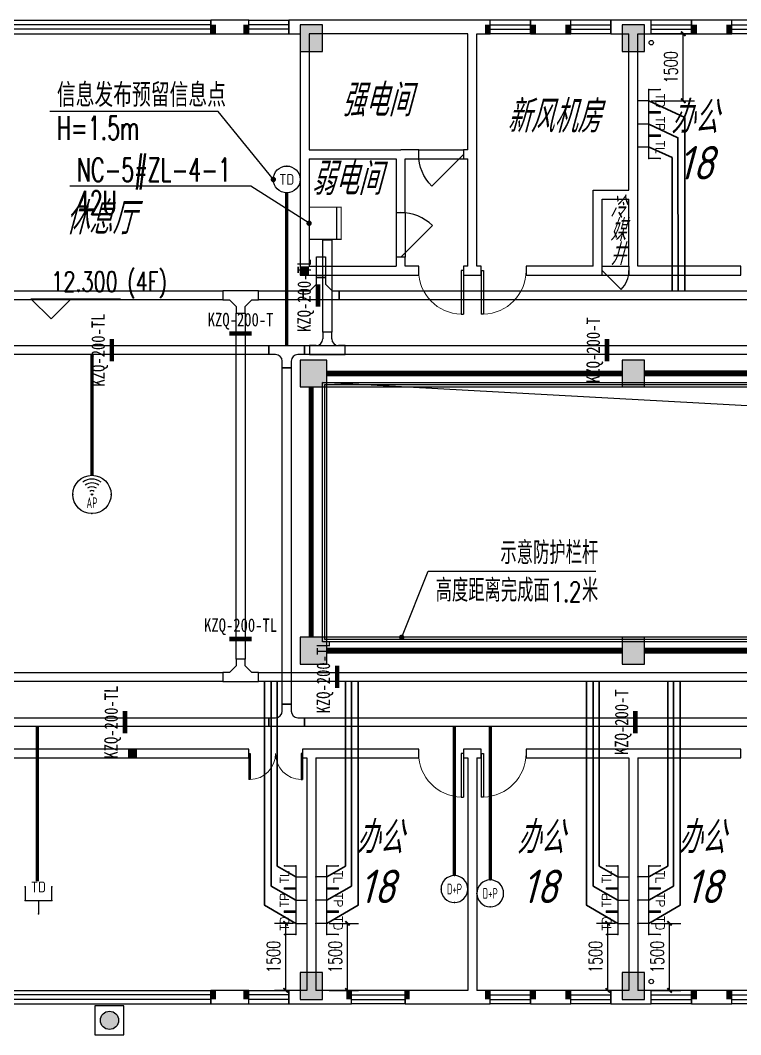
# Model space of a CAD drawing. Extents: x 1398449 to 2142961, y 256969 to 1032940.
# Drawn here: x 1586584 to 1602691, y 438514 to 461205 of the extents above; entities that cross this region are included whole.
import ezdxf
from ezdxf.enums import TextEntityAlignment as Align

# ---------------------------------------------------------------- set-up
doc = ezdxf.new("R2010")
doc.units = 0
doc.header["$LTSCALE"] = 1500
doc.header["$PDSIZE"] = 50
doc.linetypes.add('DASH', pattern=[0.35, 0.25, -0.1])
for name, color, linetype in [('1-建筑底图', 8, 'Continuous'), ('CABLETRAY_PDS', 6, 'Continuous'), ('DIM-箱柜', 3, 'Continuous'), ('DIM-通讯', 3, 'Continuous'), ('EQUIP-箱柜', 3, 'Continuous'), ('EQUIP-通讯', 3, 'Continuous'), ('TEL_DIM', 3, 'Continuous'), ('WIRE-综合布线', 5, 'Continuous'), ('光纤点位', 3, 'Continuous'), ('内网桥架', 1, 'Continuous'), ('抗震支吊架', 2, 'Continuous'), ('构造柱', 6, 'Continuous'), ('水', 5, 'Continuous'), ('红机电话', 3, 'Continuous'), ('结构柱子', 253, 'Continuous'), ('蓝机电话', 3, 'Continuous'), ('防火分区', 8, 'Continuous')]:
    doc.layers.add(name, color=color, linetype=linetype)
doc.layers.add('内网线路', color=1, linetype='Continuous', lineweight=30)
doc.styles.add('_TCH_DIM', font='SIMPLEX', dxfattribs={"bigfont": 'GBCBIG'})
doc.styles.add('_TCH_DIM_T3', font='SIMPLEX', dxfattribs={"width": 0.705882, "bigfont": 'GBCBIG'})
doc.styles.add('_TEL_ATTDEF', font='GBENOR', dxfattribs={"width": 0.8, "height": 3, "bigfont": 'GBCBIG'})
doc.styles.add('_TEL_DIM', font='SIMPLEX', dxfattribs={"width": 0.8, "height": 3.5, "bigfont": 'HZTXT'})
doc.styles.add('kzcad', font='', dxfattribs={"width": 0.8})
doc.styles.get("Standard").update_dxf_attribs({"font": 'gbeitc.shx', "bigfont": 'gbcbig.shx'})
doc.styles.get('kzcad').set_extended_font_data('SimSun')
doc.linetypes.add('JIEDI', pattern='A,1.25,-0.25,0.25,-0.25,0.625,["/",Standard,S=0.6,R=0,X=0,Y=-0.3],0.625,-0.25,0.25,-0.25', length=4)
doc.dimstyles.new('_TCH_ARCH&&100', dxfattribs={"dimtxt": 297.5, "dimasz": 100, "dimexe": 250, "dimexo": 300, "dimgap": 126.25, "dimtad": 1, "dimdec": 0, "dimzin": 0, "dimdsep": 46, "dimtxsty": '_TCH_DIM_T3', "dimblk": 'ARCHTICK', "dimcen": 0.09, "dimclrt": 7, "dimazin": 2, "dimtfac": 1, "dimtdec": 0, "dimtix": 1, "dimtmove": 2, "dimatfit": 3, "dimfxl": 1, "dimtolj": 1, "dimtzin": 0, "dimarcsym": 0})

# ---------------------------------------------------------------- blocks, each defined once
blk = doc.blocks.new('fgtrgtrghtrh')
at = {"layer": '构造柱', "color": 0}
for points in [[(-350239, 1236625), (-350239, 1236425), (-350359, 1236625), (-350359, 1236425)], [(-349509, 1236625), (-349509, 1236425), (-349629, 1236625), (-349629, 1236425)], [(-344109, 1236625), (-344109, 1236425), (-344229, 1236625), (-344229, 1236425)], [(-343089, 1236625), (-343089, 1236425), (-343209, 1236625), (-343209, 1236425)], [(-342309, 1236625), (-342309, 1236425), (-342429, 1236625), (-342429, 1236425)], [(-339489, 1236625), (-339489, 1236425), (-339609, 1236625), (-339609, 1236425)], [(-338709, 1236625), (-338709, 1236425), (-338829, 1236625), (-338829, 1236425)], [(-348159, 1231225), (-348159, 1231025), (-348359, 1231225), (-348359, 1231025)], [(-352209, 1220425), (-352209, 1220225), (-352009, 1220425), (-352009, 1220225)], [(-350239, 1215025), (-350239, 1214825), (-350359, 1215025), (-350359, 1214825)], [(-349509, 1215025), (-349509, 1214825), (-349629, 1215025), (-349629, 1214825)], [(-347209, 1215025), (-347209, 1214825), (-347329, 1215025), (-347329, 1214825)], [(-345909, 1215025), (-345909, 1214825), (-346029, 1215025), (-346029, 1214825)], [(-344109, 1215025), (-344109, 1214825), (-344229, 1215025), (-344229, 1214825)], [(-343089, 1215025), (-343089, 1214825), (-343209, 1215025), (-343209, 1214825)], [(-342309, 1215025), (-342309, 1214825), (-342429, 1215025), (-342429, 1214825)], [(-339489, 1215025), (-339489, 1214825), (-339609, 1215025), (-339609, 1214825)], [(-338709, 1215025), (-338709, 1214825), (-338829, 1215025), (-338829, 1214825)]]:
    blk.add_solid(points, dxfattribs=at)
blk = doc.blocks.new('A$C737A27E0')
at = {"layer": '结构柱子'}
h = blk.add_hatch(color=6, dxfattribs=at)
h.dxf.hatch_style = 1
h.paths.add_polyline_path([(42950, 21800), (42450, 21800), (42450, 21200), (42950, 21200)])
h = blk.add_hatch(color=6, dxfattribs=at)
h.dxf.hatch_style = 1
h.paths.add_polyline_path([(50150, 21800), (49650, 21800), (49650, 21200), (50150, 21200)])
h = blk.add_hatch(color=6, dxfattribs=at)
h.dxf.hatch_style = 1
h.paths.add_polyline_path([(43050, 14300), (42450, 14300), (42450, 13700), (43050, 13700)])
h = blk.add_hatch(color=6, dxfattribs=at)
h.dxf.hatch_style = 1
h.paths.add_polyline_path([(50150, 13700), (50150, 14300), (49650, 14300), (49650, 13700)])
h = blk.add_hatch(color=6, dxfattribs=at)
h.dxf.hatch_style = 1
h.paths.add_polyline_path([(43050, 7500), (43050, 8100), (42450, 8100), (42450, 7500)])
h = blk.add_hatch(color=6, dxfattribs=at)
h.dxf.hatch_style = 1
h.paths.add_polyline_path([(49650, 8100), (49650, 7500), (50150, 7500), (50150, 8100)])
h = blk.add_hatch(color=6, dxfattribs=at)
h.dxf.hatch_style = 1
h.paths.add_polyline_path([(42950, 600), (42450, 600), (42450, 0), (42950, 0)])
h = blk.add_hatch(color=6, dxfattribs=at)
h.dxf.hatch_style = 1
h.paths.add_polyline_path([(50150, 0), (50150, 600), (49650, 600), (49650, 0)])
at = {"layer": '结构柱子', "color": 6}
for points in [[(42950, 21800), (42450, 21800), (42450, 21200), (42950, 21200)], [(50150, 21800), (49650, 21800), (49650, 21200), (50150, 21200)], [(43050, 14300), (42450, 14300), (42450, 13700), (43050, 13700)], [(50150, 14300), (49650, 14300), (49650, 13700), (50150, 13700)], [(43050, 8100), (42450, 8100), (42450, 7500), (43050, 7500)], [(50150, 8100), (49650, 8100), (49650, 7500), (50150, 7500)], [(42950, 600), (42450, 600), (42450, 0), (42950, 0)], [(50150, 600), (49650, 600), (49650, 0), (50150, 0)]]:
    blk.add_lwpolyline(points, close=True, dxfattribs=at)
blk = doc.blocks.new('A$C2CDD3BEF')
at = {"layer": '防火分区'}
h = blk.add_hatch(color=7, dxfattribs=at)
h.dxf.hatch_style = 1
edge = h.paths.add_edge_path()
edge.add_arc((460, 446), 282, 0, 360)
at = {"layer": '防火分区', "color": 7}
blk.add_lwpolyline([(0, 0), (900, 0), (900, 900), (0, 900)], close=True, dxfattribs=at)
blk.add_circle((460, 446), 282, dxfattribs=at)
blk = doc.blocks.new('shui1')
at = {"layer": '水'}
for centre in [(531642, 185838), (531642, 164838)]:
    blk.add_circle(centre, 50, dxfattribs=at)
blk = doc.blocks.new('$DorLib2D$00000114')
at = {"color": 0}
blk.add_line((0.5, 0), (-0.207, 0.707), dxfattribs=at)
blk.add_arc((0.5, 0), 1, 135, 180, dxfattribs=at)
blk = doc.blocks.new('$DorLib2D$00000213')
at = {"color": 0, "linetype": 'DASH', "const_width": 0.02}
blk.add_lwpolyline([(0.5, 0), (-0.5, 0)], dxfattribs=at)
blk = doc.blocks.new('$DorLib2D$00000001')
for p, q in [((0.45, 0.975), (0.5, 0.975)), ((0.45, 0), (0.45, 0.975)), ((0.5, 0), (0.5, 0.975)), ((0.5, 0), (0.45, 0))]:
    blk.add_line(p, q)
at = {"lineweight": 13}
blk.add_arc((0.475, 0), 0.975, 91.4693, 180, dxfattribs=at)
blk = doc.blocks.new('$TCHSYS$WIN2D')
for p, q in [((-0.5, 0.5), (0.5, 0.5)), ((-0.5, 0.5), (-0.5, -0.5)), ((0.5, 0.5), (0.5, -0.5)), ((0.5, 0.1667), (-0.5, 0.1667)), ((0.5, -0.1667), (-0.5, -0.1667)), ((-0.5, -0.5), (0.5, -0.5))]:
    blk.add_line(p, q)
blk = doc.blocks.new('$DorLib2D$00000002')
for p, q in [((-0.5, 0), (-0.5, 0.4875)), ((-0.475, 0.4875), (-0.5, 0.4875)), ((-0.475, 0), (-0.475, 0.4875)), ((0.475, 0), (0.475, 0.4875)), ((0.475, 0.4875), (0.5, 0.4875)), ((0.5, 0), (0.5, 0.4875)), ((-0.5, 0), (-0.475, 0)), ((0.5, 0), (0.475, 0))]:
    blk.add_line(p, q)
at = {"lineweight": 13}
for centre, start, end in [((-0.4875, 0), 0, 88.53072), ((0.4875, 0), 91.46928, 180)]:
    blk.add_arc(centre, 0.4875, start, end, dxfattribs=at)
blk = doc.blocks.new('1-四层建筑底图')
at = {"layer": '1-建筑底图'}
for p, q in [((74600, 38600), (73750, 38600)), ((73750, 38600), (73750, 38300)), ((74600, 38300), (74600, 38600)), ((75850, 38600), (75500, 38600)), ((75500, 38600), (75500, 38300)), ((79600, 38600), (75850, 38600)), ((80000, 38600), (79600, 38600)), ((80000, 38300), (80000, 38600)), ((81800, 38600), (80900, 38600)), ((80900, 38600), (80900, 38300)), ((81800, 38300), (81800, 38600)), ((83200, 38600), (82700, 38600)), ((82700, 38600), (82700, 38300)), ((83600, 38600), (83200, 38600)), ((83600, 38300), (83600, 38600)), ((85400, 38600), (84500, 38600)), ((84500, 38600), (84500, 38300)), ((85400, 38300), (85400, 38600)), ((73750, 38300), (74600, 38300)), ((75500, 38300), (75750, 38300)), ((75750, 38300), (75750, 35600)), ((75950, 38300), (75950, 35700)), ((79500, 38300), (75950, 38300)), ((79500, 35700), (79500, 38300)), ((79700, 35600), (79700, 38300)), ((79700, 38300), (80000, 38300)), ((80900, 38300), (81800, 38300)), ((82700, 38300), (83100, 38300)), ((83100, 34800), (83100, 38300)), ((83300, 34700), (83300, 38300)), ((83300, 38300), (83600, 38300)), ((84500, 38300), (85400, 38300)), ((75950, 35700), (78000, 35700)), ((78400, 35700), (78000, 35700)), ((78400, 35700), (79400, 35700)), ((78400, 35500), (78400, 35700)), ((79500, 35700), (79400, 35700)), ((79400, 35700), (79400, 35500)), ((75750, 35600), (75750, 32900)), ((75950, 35500), (75950, 33100)), ((75950, 35500), (77900, 35500)), ((77900, 35500), (77900, 34300)), ((78100, 35500), (78400, 35500)), ((78100, 34300), (78100, 35500)), ((78400, 35500), (79400, 35500)), ((79400, 35500), (79500, 35500)), ((79500, 33100), (79500, 35500)), ((79700, 33100), (79700, 35600)), ((82300, 34800), (83100, 34800)), ((82300, 33100), (82300, 34800)), ((82500, 34600), (83100, 34600)), ((82500, 33100), (82500, 34600)), ((83100, 33100), (83100, 34600)), ((83300, 33100), (83300, 34700)), ((77900, 34300), (77900, 33300)), ((77900, 34300), (78100, 34300)), ((78100, 34300), (78100, 33300)), ((78100, 33300), (77900, 33300)), ((77900, 33300), (77900, 33100)), ((78100, 33100), (78100, 33300)), ((75950, 33100), (77900, 33100)), ((78400, 33100), (78100, 33100)), ((78400, 32900), (78400, 33100)), ((79500, 33100), (79400, 33100)), ((79400, 33100), (79400, 32900)), ((79800, 33100), (79700, 33100)), ((79800, 32900), (79800, 33100)), ((82300, 33100), (80800, 33100)), ((80800, 33100), (80800, 32900)), ((82500, 32900), (82500, 33100)), ((82500, 33100), (83100, 33100)), ((83100, 33100), (83100, 32900)), ((85600, 33100), (83300, 33100)), ((85600, 32900), (85600, 33100)), ((75750, 32900), (78000, 32900)), ((78000, 32900), (78400, 32900)), ((79400, 32900), (79600, 32900)), ((79600, 32900), (79800, 32900)), ((80800, 32900), (82400, 32900)), ((82400, 32900), (82500, 32900)), ((82500, 32900), (83100, 32900)), ((83100, 32900), (83200, 32900)), ((83200, 32900), (85600, 32900)), ((70180.5, 31922.5), (69730.5, 32372.5)), ((69730.5, 32372.5), (71730.9, 32372.5)), ((70180.5, 31922.5), (70630.5, 32372.5)), ((78020.3, 24800), (78614.4, 26277.2)), ((78614.4, 26277.2), (82362.1, 26277.2)), ((74600, 22300), (64600, 22300)), ((74600, 22100), (74600, 22300)), ((76000, 22300), (75800, 22300)), ((75800, 22300), (75800, 22100)), ((78400, 22300), (76000, 22300)), ((78400, 22100), (78400, 22300)), ((79600, 22300), (79400, 22300)), ((79400, 22300), (79400, 22100)), ((79800, 22300), (79600, 22300)), ((79800, 22100), (79800, 22300)), ((83200, 22300), (80800, 22300)), ((80800, 22300), (80800, 22100)), ((85600, 22300), (83200, 22300)), ((85600, 22100), (85600, 22300)), ((64600, 22100), (74600, 22100)), ((75800, 22100), (75900, 22100)), ((75900, 22100), (75900, 16900)), ((76100, 22100), (76100, 16900)), ((76100, 22100), (78400, 22100)), ((79400, 22100), (79500, 22100)), ((79500, 22100), (79500, 16900)), ((79700, 22100), (79700, 16900)), ((79700, 22100), (79800, 22100)), ((80800, 22100), (83100, 22100)), ((83100, 22100), (83100, 16900)), ((83300, 22100), (83300, 16900)), ((83300, 22100), (85600, 22100)), ((74600, 16900), (73750, 16900)), ((73750, 16900), (73750, 16600)), ((74600, 16600), (74600, 16900)), ((75900, 16900), (75500, 16900)), ((75500, 16900), (75500, 16600)), ((76900.1, 16900), (76100, 16900)), ((76900.1, 16600), (76900.1, 16900)), ((79500, 16900), (78100.1, 16900)), ((78100.1, 16900), (78100.1, 16600)), ((80000, 16900), (79700, 16900)), ((80000, 16600), (80000, 16900)), ((81800, 16900), (80900, 16900)), ((80900, 16900), (80900, 16600)), ((81800, 16600), (81800, 16900)), ((83100, 16900), (82700, 16900)), ((82700, 16900), (82700, 16600)), ((83600, 16900), (83300, 16900)), ((83600, 16600), (83600, 16900)), ((85400, 16900), (84500, 16900)), ((84500, 16900), (84500, 16600)), ((85400, 16600), (85400, 16900)), ((73750, 16600), (74600, 16600)), ((75500, 16600), (76000, 16600)), ((76000, 16600), (76900.1, 16600)), ((78100.1, 16600), (79600, 16600)), ((79600, 16600), (80000, 16600)), ((80900, 16600), (81800, 16600)), ((82700, 16600), (83200, 16600)), ((83200, 16600), (83600, 16600)), ((84500, 16600), (85400, 16600))]:
    blk.add_line(p, q, dxfattribs=at)
for points in [[(76250, 30500), (97400, 30500), (97400, 24700), (76250, 24700)], [(76300, 30450), (97350, 30450), (97350, 24750), (76300, 24750)], [(76350, 30400), (97300, 30400), (97300, 24800), (76350, 24800)]]:
    blk.add_lwpolyline(points, close=True, dxfattribs=at)
blk.add_lwpolyline([(97300, 24800), (96333.6, 29393.8), (76250, 30500)], dxfattribs=at)
at = {"layer": '1-建筑底图', "const_width": 60}
blk.add_lwpolyline([(78009.1, 24772.2, 1), (78031.5, 24827.8, 1)], format="xyb", close=True, dxfattribs=at)
at = {"layer": '1-建筑底图'}
for name, p, xscale, yscale, zscale, rotation in [('$TCHSYS$WIN2D', (71500, 38450), -4500, 300, -4500, 180), ('$TCHSYS$WIN2D', (75050, 38450), -900, 300, -900, 180), ('$TCHSYS$WIN2D', (80450, 38450), 900, 300, 900, 180), ('$TCHSYS$WIN2D', (82250, 38450), 900, 300, 900, 180), ('$TCHSYS$WIN2D', (84050, 38450), 900, 300, 900, 180), ('$TCHSYS$WIN2D', (85850, 38450), 900, 300, 900, 180), ('$DorLib2D$00000114', (78000, 33800), 1000, 1000, 200, 270), ('$DorLib2D$00000213', (79650, 30700), 6599.999999999999, 6599.999999999999, 100, 179.9999718558675), ('$DorLib2D$00000213', (86800, 30700), 6700, 6700, 100, 179.9999718558675), ('$DorLib2D$00000213', (76000, 27600), 5600, 5600, 100, 89.99997185586756), ('$DorLib2D$00000213', (79650, 24500), 6599.999999999999, 6599.999999999999, 100, 179.9999718558675), ('$DorLib2D$00000213', (86800, 24500), 6700, 6700, 100, 179.9999718558675), ('$DorLib2D$00000001', (78900, 22200), -1000, 1000, -1000, 180), ('$DorLib2D$00000001', (80300, 22200), 1000, 1000, 1000, 180)]:
    blk.add_blockref(name, p, dxfattribs=dict(at, xscale=xscale, yscale=yscale, zscale=zscale, rotation=rotation))
for name, p in [('fgtrgtrghtrh', (424109.4, -1198125)), ('A$C737A27E0', (33300, 16700)), ('shui1', (-448041.7, -147737.7))]:
    blk.add_blockref(name, p, dxfattribs=at)
for name, p, xscale, yscale, zscale in [('$DorLib2D$00000114', (78900, 35600), 1000, -1000, 200), ('$DorLib2D$00000001', (78900, 33000), 1000, -1000, 200), ('$DorLib2D$00000001', (80300, 33000), -1000, -1000, 200), ('$DorLib2D$00000114', (82800, 33000), -600, -600, 200), ('$DorLib2D$00000002', (75200, 22200), 1200, -1200, 1200), ('$TCHSYS$WIN2D', (71500, 16750), 4500, -300, 4500), ('$TCHSYS$WIN2D', (75050, 16750), 900, -300, 900), ('$TCHSYS$WIN2D', (77500.1, 16750), -1200, -300, -1200), ('$TCHSYS$WIN2D', (80450, 16750), -900, -300, -900), ('$TCHSYS$WIN2D', (82250, 16750), -900, -300, -900), ('$TCHSYS$WIN2D', (84050, 16750), -900, -300, -900), ('$TCHSYS$WIN2D', (85850, 16750), -900, -300, -900), ('A$C2CDD3BEF', (71156.3, 15909.3), 0.7200000000000001, 0.7200000000000001, 0.7200000000000001)]:
    blk.add_blockref(name, p, dxfattribs=dict(at, xscale=xscale, yscale=yscale, zscale=zscale))
for s, height, p in [('强电间', 723.4, (76672.2, 36449.4)), ('新风机房', 723.4, (80373.3, 36086.6)), ('办公', 723.4, (84041, 36068.8)), ('18', 750, (84201.3, 35037.7)), ('弱电间', 723.4, (76000, 34691.3)), ('休息厅', 723.4, (70500.5, 33812.9)), ('冷', 482.3, (82681.3, 34174)), ('媒', 482.3, (82681.3, 33665.3)), ('井', 482.3, (82681.3, 33127.8)), ('办公', 723.4, (76997.9, 19958.8)), ('办公', 723.4, (76997.9, 19958.8)), ('办公', 723.4, (80597.9, 19958.8)), ('办公', 723.4, (80597.9, 19958.8)), ('办公', 723.4, (84197.9, 19958.8)), ('办公', 723.4, (84197.9, 19958.8)), ('18', 750, (77077.3, 18852)), ('18', 750, (80712.1, 18852)), ('18', 750, (84376.8, 18852))]:
    blk.add_text(s, height=height, dxfattribs=at).set_placement(p)
at = {"layer": '1-建筑底图', "color": 7, "style": '_TCH_DIM', "width": 0.705882}
for s, p in [('12.300', (70185.9, 32530)), ('1.2', (81359.3, 25594.7))]:
    blk.add_text(s, height=446.25, dxfattribs=at).set_placement(p)
at = {"layer": '1-建筑底图', "style": '_TCH_DIM', "width": 0.705882}
blk.add_text('(4F)', height=446.25, dxfattribs=at).set_placement((71880.9, 32530))
at = {"layer": '1-建筑底图', "color": 7, "style": '_TCH_DIM'}
for s, height, p in [('示意防护栏杆', 506.38, (80228.5, 26434.7)), ('高度距离完成面', 506.38, (78779, 25594.7)), ('米', 506.4, (82049.3, 25594.7))]:
    blk.add_text(s, height=height, dxfattribs=at).set_placement(p)
blk = doc.blocks.new('$equip_U$00000076(win7-PC-hzk)')
blk.add_circle((0, 0.5), 0.5)
for p in [(0, 0.999), (-0.5, 0.5), (0.5, 0.5)]:
    blk.add_point(p)
at = {"color": 7, "style": '_TEL_DIM'}
blk.add_attdef('$TEXT$', text='', height=0.4, dxfattribs=at).set_placement((0, 0.5), align=Align.MIDDLE_CENTER)
at = {"color": 7, "style": '_TEL_DIM', "flags": 1}
for tag in ['A', 'REMARK']:
    blk.add_attdef(tag, text='', height=0.00002, dxfattribs=at).set_placement((0, 0), align=Align.MIDDLE_CENTER)
blk = doc.blocks.new('$equip_U$00000080(win7-PC-hzk)')
blk.add_circle((0, 0.5), 0.5)
for p in [(0, 0.999), (-0.5, 0.5), (0.5, 0.5)]:
    blk.add_point(p)
at = {"color": 7, "style": '_TEL_DIM', "width": 0.7}
blk.add_attdef('$TEXT$', text='', height=0.4, dxfattribs=at).set_placement((0, 0.5), align=Align.MIDDLE_CENTER)
at = {"color": 7, "style": '_TEL_DIM', "flags": 1}
for tag in ['A', 'REMARK']:
    blk.add_attdef(tag, text='', height=0.00002, dxfattribs=at).set_placement((0, 0), align=Align.MIDDLE_CENTER)
blk = doc.blocks.new('$equip_U$00000091(win7-PC-hzk)')
for radius in [0.714, 0.0272]:
    blk.add_circle((0, 0), radius)
for radius in [0.571, 0.428, 0.285, 0.143]:
    blk.add_arc((0, 0), radius, 53.7049, 126.2951)
for p in [(0, 0.714), (-0.714, 0), (0.714, 0), (0, -0.714)]:
    blk.add_point(p)
at = {"color": 7, "style": '_TEL_DIM', "flags": 1}
for tag in ['A', 'REMARK']:
    blk.add_attdef(tag, text='', height=0.00002, dxfattribs=at).set_placement((0, 0), align=Align.MIDDLE_CENTER)
at = {"color": 7, "style": '_TEL_DIM', "width": 0.7}
blk.add_attdef('$TEXT$', text='', height=0.4, dxfattribs=at).set_placement((0, -0.31), align=Align.MIDDLE_CENTER)
blk = doc.blocks.new('$equip$00002670')
for p, q in [((-0.5, 0.499), (-0.5, 0.999)), ((0.5, 0.999), (0.5, 0.499)), ((0.5, 0.499), (-0.5, 0.499)), ((0, 0.5), (0, 0))]:
    blk.add_line(p, q)
for p in [(-0.5, 0.999), (0.5, 0.999), (-0.5, 0.499), (0.5, 0.499), (0, 0)]:
    blk.add_point(p)
at = {"color": 7, "style": '_TEL_DIM'}
blk.add_attdef('$TEXT$', text='', height=0.4, dxfattribs=at).set_placement((0, 0.999), align=Align.MIDDLE_CENTER)
at = {"color": 7, "style": '_TEL_DIM', "flags": 1}
blk.add_attdef('A', text='', height=0.000025, dxfattribs=at).set_placement((0, 0), align=Align.MIDDLE_CENTER)
blk = doc.blocks.new('$equip_U$00000092(win7-PC-hzk)')
at = {"const_width": 0.04}
blk.add_lwpolyline([(-0.6, 1.2), (0.6, 1.2), (0.6, 0), (-0.6, 0)], close=True, dxfattribs=at)
blk.add_lwpolyline([(-0.6, 1.028), (0.6, 1.028)], dxfattribs=at)
at = {"color": 7, "style": '_TEL_DIM', "flags": 1}
for tag in ['A', 'REMARK']:
    blk.add_attdef(tag, text='', height=0.00002, dxfattribs=at).set_placement((0, 0), align=Align.MIDDLE_CENTER)
at = {"color": 7, "style": '_TEL_DIM'}
blk.add_attdef('$TEXT$', text='', height=0.00002, dxfattribs=at).set_placement((0, 0), align=Align.MIDDLE_CENTER)
blk = doc.blocks.new('$equip$00001867')
for p, q in [((-0.5, 0.499), (-0.5, 0.999)), ((0.5, 0.999), (0.5, 0.499)), ((0.5, 0.499), (-0.5, 0.499)), ((0, 0.5), (0, 0))]:
    blk.add_line(p, q)
for p in [(-0.5, 0.999), (0.5, 0.999), (-0.5, 0.499), (0.5, 0.499), (0, 0)]:
    blk.add_point(p)
at = {"color": 7, "style": '_TEL_DIM'}
blk.add_attdef('$TEXT$', text='', height=0.4, dxfattribs=at).set_placement((0, 0.999), align=Align.MIDDLE_CENTER)
at = {"color": 7, "style": '_TEL_DIM', "flags": 1}
blk.add_attdef('A', text='', height=0.00002, dxfattribs=at).set_placement((0, 0), align=Align.MIDDLE_CENTER)
blk = doc.blocks.new('_ArchTick')
at = {"color": 0, "linetype": 'ByBlock', "const_width": 0.4}
blk.add_lwpolyline([(-0.5, -0.5), (0.5, 0.5)], dxfattribs=at)
blk = doc.blocks.new('*D1056')
at = {"layer": 'Defpoints', "color": 0, "transparency": 16777216}
for p in [(1600391, 460905), (1601405, 460905), (1600391, 459405)]:
    blk.add_point(p, dxfattribs=at)
at = {"layer": 'TEL_DIM', "color": 0, "lineweight": -2, "transparency": 16777216}
for p, q in [((1600691, 460905), (1601655, 460905)), ((1601405, 459405), (1601405, 460905)), ((1600691, 459405), (1601655, 459405))]:
    blk.add_line(p, q, dxfattribs=at)
at = {"layer": 'TEL_DIM', "color": 0, "lineweight": -2, "transparency": 16777216, "xscale": 100, "yscale": 100, "zscale": 100}
for p, rotation in [((1601405, 460905), 90), ((1601405, 459405), 270)]:
    blk.add_blockref('_ArchTick', p, dxfattribs=dict(at, rotation=rotation))
at = {"layer": 'TEL_DIM', "color": 7, "transparency": 16777216, "insert": (1601130, 460155), "char_height": 297.5, "attachment_point": 5, "rotation": 90, "style": '_TCH_DIM_T3'}
blk.add_mtext('\\A1;1500', dxfattribs=at)
blk = doc.blocks.new('*D1063')
at = {"layer": 'Defpoints', "color": 0, "transparency": 16777216}
for p in [(1592518, 441005), (1592991, 441005), (1592991, 439505)]:
    blk.add_point(p, dxfattribs=at)
at = {"layer": 'TEL_DIM', "color": 0, "lineweight": -2, "transparency": 16777216}
for p, q in [((1592691, 441005), (1592268, 441005)), ((1592518, 439505), (1592518, 441005)), ((1592691, 439505), (1592268, 439505))]:
    blk.add_line(p, q, dxfattribs=at)
at = {"layer": 'TEL_DIM', "color": 0, "lineweight": -2, "transparency": 16777216, "xscale": 100, "yscale": 100, "zscale": 100}
for p, rotation in [((1592518, 441005), 90), ((1592518, 439505), 270)]:
    blk.add_blockref('_ArchTick', p, dxfattribs=dict(at, rotation=rotation))
at = {"layer": 'TEL_DIM', "color": 7, "transparency": 16777216, "insert": (1592243, 440255), "char_height": 297.5, "attachment_point": 5, "rotation": 90, "style": '_TCH_DIM_T3'}
blk.add_mtext('\\A1;1500', dxfattribs=at)
blk = doc.blocks.new('*D1068')
at = {"layer": 'Defpoints', "color": 0, "transparency": 16777216}
for p in [(1593191, 441005), (1593899, 441005), (1593191, 439505)]:
    blk.add_point(p, dxfattribs=at)
at = {"layer": 'TEL_DIM', "color": 0, "lineweight": -2, "transparency": 16777216}
for p, q in [((1593491, 441005), (1594149, 441005)), ((1593899, 439505), (1593899, 441005)), ((1593491, 439505), (1594149, 439505))]:
    blk.add_line(p, q, dxfattribs=at)
at = {"layer": 'TEL_DIM', "color": 0, "lineweight": -2, "transparency": 16777216, "xscale": 100, "yscale": 100, "zscale": 100}
for p, rotation in [((1593899, 441005), 90), ((1593899, 439505), 270)]:
    blk.add_blockref('_ArchTick', p, dxfattribs=dict(at, rotation=rotation))
at = {"layer": 'TEL_DIM', "color": 7, "transparency": 16777216, "insert": (1593624, 440255), "char_height": 297.5, "attachment_point": 5, "rotation": 90, "style": '_TCH_DIM_T3'}
blk.add_mtext('\\A1;1500', dxfattribs=at)
blk = doc.blocks.new('*D1076')
at = {"layer": 'Defpoints', "color": 0, "transparency": 16777216}
for p in [(1599718, 441005), (1600191, 441005), (1600191, 439505)]:
    blk.add_point(p, dxfattribs=at)
at = {"layer": 'TEL_DIM', "color": 0, "lineweight": -2, "transparency": 16777216}
for p, q in [((1599891, 441005), (1599468, 441005)), ((1599718, 439505), (1599718, 441005)), ((1599891, 439505), (1599468, 439505))]:
    blk.add_line(p, q, dxfattribs=at)
at = {"layer": 'TEL_DIM', "color": 0, "lineweight": -2, "transparency": 16777216, "xscale": 100, "yscale": 100, "zscale": 100}
for p, rotation in [((1599718, 441005), 90), ((1599718, 439505), 270)]:
    blk.add_blockref('_ArchTick', p, dxfattribs=dict(at, rotation=rotation))
at = {"layer": 'TEL_DIM', "color": 7, "transparency": 16777216, "insert": (1599443, 440255), "char_height": 297.5, "attachment_point": 5, "rotation": 90, "style": '_TCH_DIM_T3'}
blk.add_mtext('\\A1;1500', dxfattribs=at)
blk = doc.blocks.new('*D1077')
at = {"layer": 'Defpoints', "color": 0, "transparency": 16777216}
for p in [(1600391, 441005), (1601099, 441005), (1600391, 439505)]:
    blk.add_point(p, dxfattribs=at)
at = {"layer": 'TEL_DIM', "color": 0, "lineweight": -2, "transparency": 16777216}
for p, q in [((1600691, 441005), (1601349, 441005)), ((1601099, 439505), (1601099, 441005)), ((1600691, 439505), (1601349, 439505))]:
    blk.add_line(p, q, dxfattribs=at)
at = {"layer": 'TEL_DIM', "color": 0, "lineweight": -2, "transparency": 16777216, "xscale": 100, "yscale": 100, "zscale": 100}
for p, rotation in [((1601099, 441005), 90), ((1601099, 439505), 270)]:
    blk.add_blockref('_ArchTick', p, dxfattribs=dict(at, rotation=rotation))
at = {"layer": 'TEL_DIM', "color": 7, "transparency": 16777216, "insert": (1600824, 440255), "char_height": 297.5, "attachment_point": 5, "rotation": 90, "style": '_TCH_DIM_T3'}
blk.add_mtext('\\A1;1500', dxfattribs=at)

msp = doc.modelspace()

# ---------------------------------------------------------------- linework, layer by layer
at = {"layer": 'CABLETRAY_PDS'}
for p, q in [((1593347, 456297.1), (1593547, 456297.1)), ((1593347, 454228.2), (1593347, 456297.1)), ((1593547, 456297.1), (1593547, 454228.2)), ((1593547, 454228.2), (1593347, 454228.2)), ((1593547, 454228.2), (1593347, 454228.2)), ((1593347, 454228.2), (1593347, 454078.2)), ((1593547, 454228.2), (1593347, 454228.2)), ((1593547, 454078.2), (1593547, 454228.2)), ((1554823.4, 453928.2), (1592141, 453928.2)), ((1592141, 453928.2), (1592141, 453728.2)), ((1592141, 453928.2), (1592941, 453928.2)), ((1592141, 453728.2), (1592141, 453928.2)), ((1592941, 453728.2), (1592941, 453928.2)), ((1592941, 453928.2), (1622441.5, 453928.2)), ((1592941, 453928.2), (1592941, 453728.2)), ((1593197, 453928.2), (1593047, 453928.2)), ((1593047, 453928.2), (1593047, 453728.2)), ((1593847, 453928.2), (1593697, 453928.2)), ((1593847, 453728.2), (1593847, 453928.2)), ((1592141, 453728.2), (1554823.4, 453728.2)), ((1592291, 453728.2), (1592141, 453728.2)), ((1592941, 453728.2), (1592791, 453728.2)), ((1622441.5, 453728.2), (1592941, 453728.2)), ((1593047, 453728.2), (1593847, 453728.2)), ((1592441, 453428.2), (1592441, 453578.2)), ((1592441, 453428.2), (1592641, 453428.2)), ((1592441, 445905), (1592441, 453428.2)), ((1592641, 453428.2), (1592441, 453428.2)), ((1592641, 453578.2), (1592641, 453428.2)), ((1592641, 453428.2), (1592641, 445905)), ((1592641, 445905), (1592441, 445905)), ((1592441, 445755), (1592441, 445905)), ((1592441, 445905), (1592641, 445905)), ((1592641, 445905), (1592641, 445755)), ((1554087.5, 445605), (1592141, 445605)), ((1592141, 445405), (1592141, 445605)), ((1592141, 445605), (1592291, 445605)), ((1592141, 445605), (1592141, 445405)), ((1592791, 445605), (1592941, 445605)), ((1592941, 445405), (1592941, 445605)), ((1592941, 445605), (1623760.3, 445605)), ((1592941, 445605), (1592941, 445405)), ((1592141, 445405), (1554087.5, 445405)), ((1592941, 445405), (1592141, 445405)), ((1623760.3, 445405), (1592941, 445405))]:
    msp.add_line(p, q, dxfattribs=at)
for centre, start, end in [((1593197, 454078.2), 270, 0), ((1593697, 454078.2), 180, 270), ((1592291, 453578.2), 0, 90), ((1592791, 453578.2), 90, 180), ((1592291, 445755), 270, 360), ((1592791, 445755), 180, 270)]:
    msp.add_arc(centre, 150, start, end, dxfattribs=at)
at = {"layer": 'DIM-箱柜'}
for p, q in [((1591740.3, 457493.3), (1587691.8, 457493.3)), ((1593041, 456665), (1591740.3, 457493.3))]:
    msp.add_line(p, q, dxfattribs=at)
at = {"layer": 'DIM-箱柜', "const_width": 60}
msp.add_lwpolyline([(1593066.3, 456648.9, 1), (1593015.7, 456681.1, 1)], format="xyb", close=True, dxfattribs=at)
at = {"layer": 'DIM-通讯'}
for p, q in [((1591007.7, 459164.6), (1587245, 459164.6)), ((1592241.6, 457644.5), (1591007.7, 459164.6))]:
    msp.add_line(p, q, dxfattribs=at)
at = {"layer": 'DIM-通讯', "const_width": 60}
msp.add_lwpolyline([(1592260.5, 457621.2, 1), (1592222.7, 457667.8, 1)], format="xyb", close=True, dxfattribs=at)
at = {"layer": 'WIRE-综合布线', "linetype": 'Continuous', "const_width": 75}
for points in [[(1592541.3, 453928.2), (1592541.3, 457344.8)], [(1588185.9, 451027), (1588185.9, 453728.2)], [(1586963, 441943.3), (1586963, 445405)], [(1596291.3, 442072.7), (1596291.3, 445405)], [(1597090.7, 441974.7), (1597090.7, 445405)]]:
    msp.add_lwpolyline(points, dxfattribs=at)
at = {"layer": '内网桥架'}
for p, q in [((1593210.1, 455917.3), (1593410.1, 455917.3)), ((1593210.1, 455450.4), (1593210.1, 455917.3)), ((1593410.1, 455917.3), (1593410.1, 455450.4)), ((1593410.1, 455450.4), (1593210.1, 455450.4)), ((1593210.1, 455300.4), (1593210.1, 455450.4)), ((1593210.1, 455450.4), (1593410.1, 455450.4)), ((1593410.1, 455450.4), (1593410.1, 455300.4)), ((1593060.1, 455150.4), (1593210.1, 455300.4)), ((1593410.1, 455300.4), (1593560.1, 455150.4)), ((1550751.7, 455150.4), (1591109.1, 455150.4)), ((1591109.1, 454950.4), (1550751.7, 454950.4)), ((1591109.1, 455150.4), (1591109.1, 454950.4)), ((1591909.1, 455150.4), (1591109.1, 455150.4)), ((1591109.1, 455150.4), (1591109.1, 454950.4)), ((1591109.1, 454950.4), (1591259.1, 454950.4)), ((1591259.1, 454950.4), (1591409.1, 454800.4)), ((1591609.1, 454800.4), (1591759.1, 454950.4)), ((1591759.1, 454950.4), (1591909.1, 454950.4)), ((1591909.1, 454950.4), (1591909.1, 455150.4)), ((1591909.1, 455150.4), (1592910.1, 455150.4)), ((1591909.1, 454950.4), (1591909.1, 455150.4)), ((1592910.1, 454950.4), (1591909.1, 454950.4)), ((1592910.1, 455150.4), (1592910.1, 454950.4)), ((1592910.1, 454950.4), (1592910.1, 455150.4)), ((1592910.1, 455150.4), (1593060.1, 455150.4)), ((1593710.1, 454950.4), (1592910.1, 454950.4)), ((1593560.1, 455150.4), (1593710.1, 455150.4)), ((1593710.1, 454950.4), (1593710.1, 455150.4)), ((1593710.1, 455150.4), (1625255.8, 455150.4)), ((1593710.1, 455150.4), (1593710.1, 454950.4)), ((1625255.8, 454950.4), (1593710.1, 454950.4)), ((1591409.1, 454800.4), (1591409.1, 454650.4)), ((1591609.1, 454650.4), (1591609.1, 454800.4)), ((1591409.1, 446916.7), (1591409.1, 454650.4)), ((1591409.1, 454650.4), (1591609.1, 454650.4)), ((1591409.1, 454650.4), (1591609.1, 454650.4)), ((1591609.1, 454650.4), (1591609.1, 446916.7)), ((1591609.1, 446916.7), (1591409.1, 446916.7)), ((1591609.1, 446916.7), (1591409.1, 446916.7)), ((1591409.1, 446916.7), (1591409.1, 446766.7)), ((1591609.1, 446766.7), (1591609.1, 446916.7)), ((1551329.9, 446616.7), (1591109.1, 446616.7)), ((1591109.1, 446616.7), (1591109.1, 446416.7)), ((1591259.1, 446616.7), (1591109.1, 446616.7)), ((1591109.1, 446616.7), (1591109.1, 446416.7)), ((1591409.1, 446766.7), (1591259.1, 446616.7)), ((1591759.1, 446616.7), (1591609.1, 446766.7)), ((1591909.1, 446616.7), (1591759.1, 446616.7)), ((1591909.1, 446416.7), (1591909.1, 446616.7)), ((1591909.1, 446616.7), (1625572.1, 446616.7)), ((1591909.1, 446416.7), (1591909.1, 446616.7)), ((1591109.1, 446416.7), (1551329.9, 446416.7)), ((1591109.1, 446416.7), (1591909.1, 446416.7)), ((1625572.1, 446416.7), (1591909.1, 446416.7))]:
    msp.add_line(p, q, dxfattribs=at)
at = {"layer": '内网线路'}
for points in [[(1600640.2, 459405), (1601440.5, 459031.2), (1601442.4, 455150.8)], [(1600640.5, 458881.3), (1601287.7, 458577.7), (1601289.4, 455150.8)], [(1600640.7, 458366.7), (1601156.9, 458134.7), (1601158.3, 455150.7)], [(1592741.5, 441005), (1592044.9, 441409.3), (1592044.9, 446416.7)], [(1592741.5, 441525), (1592192.6, 441839.2), (1592192.6, 446416.7)], [(1592741.5, 442043.3), (1592323.6, 442286.4), (1592323.6, 446416.7)], [(1593440.5, 442043.3), (1593858.4, 442286.4), (1593858.4, 446416.7)], [(1593440.5, 441525), (1593989.4, 441839.2), (1593989.4, 446416.7)], [(1593440.5, 441005), (1594137, 441409.3), (1594137, 446416.7)], [(1599941.5, 441005), (1599244.9, 441409.3), (1599244.9, 446416.7)], [(1599941.5, 441525), (1599392.6, 441839.2), (1599392.6, 446416.7)], [(1599941.5, 442043.3), (1599523.6, 442286.4), (1599523.6, 446416.7)], [(1600640.5, 442043.3), (1601058.4, 442286.4), (1601058.4, 446416.7)], [(1600640.5, 441525), (1601189.4, 441839.2), (1601189.4, 446416.7)], [(1600640.5, 441005), (1601337, 441409.3), (1601337, 446416.7)]]:
    msp.add_lwpolyline(points, dxfattribs=at)
at = {"layer": '抗震支吊架', "color": 5, "const_width": 100}
for points in [[(1593239.7, 454800.4), (1593239.7, 455300.4)], [(1591259.1, 454200.4), (1591759.1, 454200.4)], [(1591259.1, 447366.7), (1591759.1, 447366.7)], [(1593668.3, 446266.7), (1593668.3, 446766.7)]]:
    msp.add_lwpolyline(points, dxfattribs=at)
at = {"layer": '抗震支吊架', "color": 2, "const_width": 100}
for points in [[(1588632.4, 453578.2), (1588632.4, 454078.2)], [(1599702.1, 453578.2), (1599702.1, 454078.2)], [(1588923.9, 445255), (1588923.9, 445755)], [(1600336.1, 445255), (1600336.1, 445755)]]:
    msp.add_lwpolyline(points, dxfattribs=at)

# ---------------------------------------------------------------- block references
at = {"layer": '1-建筑底图', "linetype": 'JIEDI'}
msp.add_blockref('1-四层建筑底图', (1517091, 422605), dxfattribs=at)
at = {"layer": 'EQUIP-箱柜', "linetype": 'JIEDI'}
ref = msp.add_blockref('$equip_U$00000092(win7-PC-hzk)', (1593041, 456665), dxfattribs=dict(at, xscale=-600, yscale=600, zscale=600, rotation=270))
ref.add_attrib('$TEXT$', 'REMARK', dxfattribs={"layer": '0', "color": 7, "height": 0.012, "style": '_TEL_ATTDEF'}).set_placement((1593041, 456665), align=Align.MIDDLE_CENTER)
at = {"layer": 'EQUIP-通讯', "linetype": 'JIEDI'}
ref = msp.add_blockref('$equip_U$00000076(win7-PC-hzk)', (1592841, 457644.5), dxfattribs=dict(at, xscale=600.0000000000002, yscale=600.0000000000002, zscale=600.0000000000002, rotation=89.99999999999999))
ref.add_attrib('$TEXT$', 'TD', dxfattribs={"layer": '0', "color": 7, "height": 240, "style": '_TEL_ATTDEF'}).set_placement((1592541.3, 457644.5), align=Align.MIDDLE_CENTER)
ref = msp.add_blockref('$equip_U$00000091(win7-PC-hzk)', (1588185.9, 450598.7), dxfattribs=dict(at, xscale=600, yscale=600, zscale=600))
ref.add_attrib('$TEXT$', 'AP', dxfattribs={"layer": '0', "color": 7, "height": 240, "style": '_TEL_ATTDEF', "width": 0.7}).set_placement((1588185.9, 450412.5), align=Align.MIDDLE_CENTER)
ref = msp.add_blockref('$equip_U$00000080(win7-PC-hzk)', (1596591, 441773), dxfattribs=dict(at, xscale=-600, yscale=600, zscale=600, rotation=90))
ref.add_attrib('$TEXT$', 'D+P', dxfattribs={"layer": '0', "color": 7, "height": 240, "style": '_TEL_ATTDEF', "width": 0.7}).set_placement((1596291.3, 441773), align=Align.MIDDLE_CENTER)
ref = msp.add_blockref('$equip$00002670', (1586989.9, 441219.7), dxfattribs=dict(at, xscale=-600, yscale=600, zscale=600))
ref.add_attrib('$TEXT$', 'TD', dxfattribs={"layer": '0', "color": 7, "height": 240, "style": '_TEL_ATTDEF'}).set_placement((1586989.9, 441819.1), align=Align.MIDDLE_CENTER)
ref = msp.add_blockref('$equip_U$00000080(win7-PC-hzk)', (1597390.4, 441675), dxfattribs=dict(at, xscale=-600, yscale=600, zscale=600, rotation=89.99999999999905))
ref.add_attrib('$TEXT$', 'D+P', dxfattribs={"layer": '0', "color": 7, "height": 240, "style": '_TEL_ATTDEF', "width": 0.7}).set_placement((1597090.7, 441675), align=Align.MIDDLE_CENTER)
at = {"layer": '光纤点位', "xscale": 500, "yscale": 500, "zscale": 500}
for p, rotation in [((1600391, 459405), 270), ((1592991, 441005), 90), ((1593191, 441005), 270), ((1600191, 441005), 90), ((1600391, 441005), 270)]:
    msp.add_blockref('$equip$00002670', p, dxfattribs=dict(at, rotation=rotation)).add_auto_attribs({'$TEXT$': 'TD'})
at = {"layer": '红机电话', "xscale": 500, "yscale": 500, "zscale": 500}
for p, rotation in [((1600391, 458885), 270), ((1592991, 441525), 90), ((1593191, 441525), 270), ((1600191, 441525), 90), ((1600391, 441525), 270)]:
    msp.add_blockref('$equip$00001867', p, dxfattribs=dict(at, rotation=rotation)).add_auto_attribs({'$TEXT$': 'TP'})
at = {"layer": '蓝机电话', "xscale": 500, "yscale": 500, "zscale": 500}
for p, rotation in [((1600391, 458366.7), 270), ((1592991, 442043.3), 90), ((1593191, 442043.3), 270), ((1600191, 442043.3), 90), ((1600391, 442043.3), 270)]:
    msp.add_blockref('$equip$00001867', p, dxfattribs=dict(at, rotation=rotation)).add_auto_attribs({'$TEXT$': 'TL'})

# ---------------------------------------------------------------- texts
at = {"layer": 'DIM-箱柜', "color": 7, "style": '_TEL_DIM', "width": 0.64}
for s, p in [('NC-5#ZL-4-1', (1587849.3, 457598.3)), ('42U', (1587849.3, 456863.3))]:
    msp.add_text(s, height=525, dxfattribs=at).set_placement(p)
at = {"layer": 'DIM-通讯', "color": 7, "style": '_TEL_DIM'}
for s, width, p in [('信息发布预留信息点', 0.8, (1587402.5, 459269.6)), ('H=1.5m', 0.64, (1587402.5, 458534.6))]:
    msp.add_text(s, height=525, dxfattribs=dict(at, width=width)).set_placement(p)
at = {"layer": '抗震支吊架', "color": 5, "style": 'kzcad', "width": 0.8}
for s, rotation, p in [('KZQ-200-TL', 89.88539, (1593079.7, 455050.4)), ('KZQ-200-T', 359.88539, (1591509.1, 454360.4)), ('KZQ-200-TL', 359.88539, (1591509.1, 447526.7)), ('KZQ-200-TL', 89.88539, (1593508.3, 446516.7))]:
    msp.add_text(s, height=300, rotation=rotation, dxfattribs=at).set_placement(p, align=Align.CENTER)
at = {"layer": '抗震支吊架', "color": 2, "style": 'kzcad', "width": 0.8}
for s, p in [('KZQ-200-TL', (1588472.4, 453828.2)), ('KZQ-200-T', (1599542.1, 453828.2)), ('KZQ-200-TL', (1588763.9, 445505)), ('KZQ-200-T', (1600176.1, 445505))]:
    msp.add_text(s, height=300, rotation=89.88539, dxfattribs=at).set_placement(p, align=Align.CENTER)

# ---------------------------------------------------------------- dimensions: what is measured, and where the dimension line sits
at = {"layer": 'TEL_DIM'}
for p1, p2, distance, picture, middle in [((1600391, 459405), (1600391, 460905), -1014, '*D1056', (1601129.9, 460155)), ((1592991, 439505), (1592991, 441005), 473.5, '*D1063', (1592242.5, 440255)), ((1593191, 439505), (1593191, 441005), -708, '*D1068', (1593624, 440255)), ((1600191, 439505), (1600191, 441005), 473.5, '*D1076', (1599442.5, 440255)), ((1600391, 439505), (1600391, 441005), -708, '*D1077', (1600824, 440255))]:
    dim = msp.add_aligned_dim(p1=p1, p2=p2, distance=distance, dimstyle='_TCH_ARCH&&100', dxfattribs=at)
    dim.commit()
    dim.dimension.update_dxf_attribs({"geometry": picture, "text_midpoint": middle})

doc.saveas('drawing.dxf')
